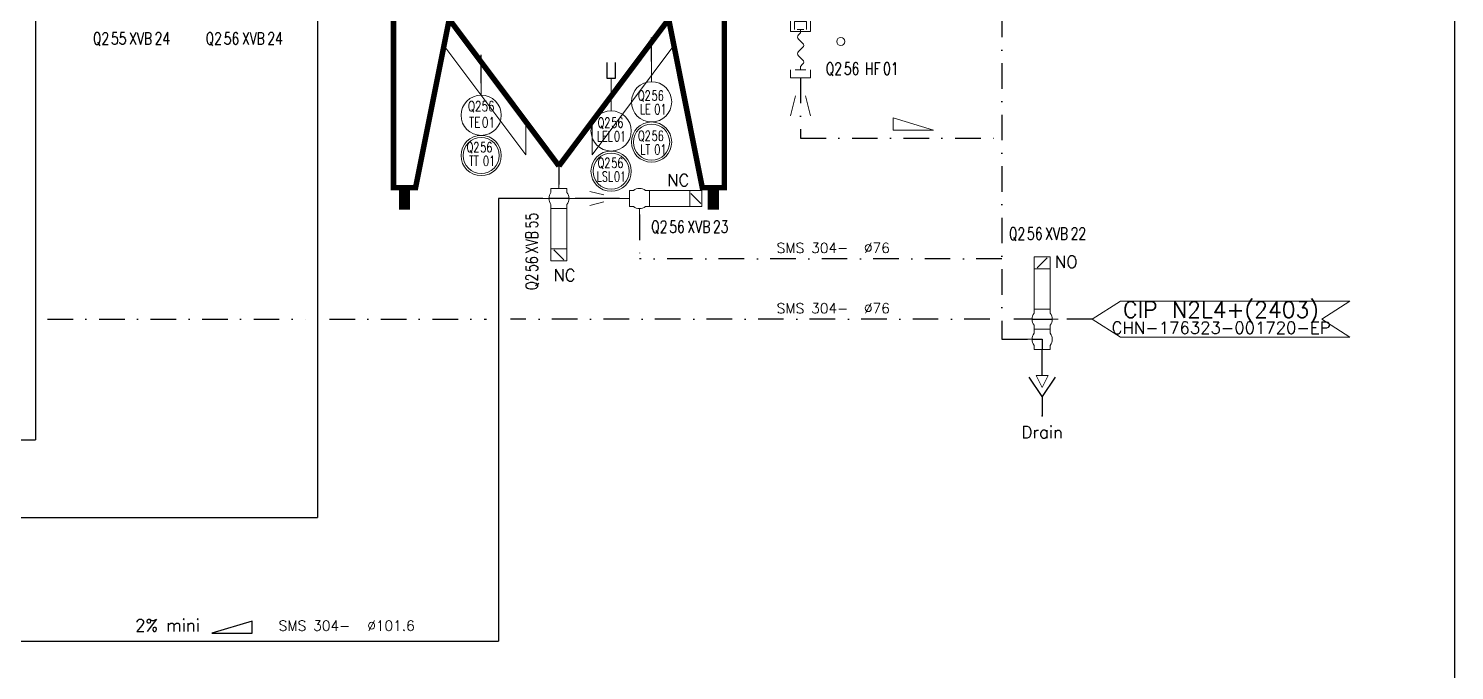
# Model space of a CAD drawing. Header units: inches. Extents: x 14542 to 16164, y 23460 to 24887.
# Drawn here: x 15809.9 to 16164, y 24352.8 to 24512.4 of the extents above; entities that cross this region are included whole.
import ezdxf
from ezdxf.enums import TextEntityAlignment as Align

# ---------------------------------------------------------------- set-up
doc = ezdxf.new("R2010")
doc.units = ezdxf.units.IN
doc.header["$MEASUREMENT"] = 0
doc.linetypes.add('DASHDOT2', pattern=[12.7, 6.35, -3.175, 0, -3.175])
for name, color, linetype, lineweight in [('19 Pipe Process', 30, 'Continuous', 30), ('31 Equipment', 7, 'Continuous', 9), ('33 Instruments Labels', 7, 'Continuous', 9)]:
    doc.layers.add(name, color=color, linetype=linetype, lineweight=lineweight)
for name, color, linetype in [('CUVERIE', 7, 'Continuous'), ('MATERIEL-DIVERS', 7, 'Continuous'), ('POMPES-PROCESS', 7, 'Continuous'), ('REPERES', 7, 'Continuous'), ('techn-data', 7, 'Continuous'), ('TEXTES', 7, 'Continuous'), ('TUYAUTERIE-EGOUT', 32, 'Continuous'), ('TUYAUTERIE-GAZ', 3, 'Continuous'), ('TUYAUTERIE-NEP', 4, 'DASHDOT2'), ('TXT_FR', 7, 'Continuous'), ('VANNES', 7, 'Continuous')]:
    doc.layers.add(name, color=color, linetype=linetype)
doc.layers.get('33 Instruments Labels').off()
doc.layers.get('REPERES').off()
doc.styles.add('ROMANS', font='ROMANS.SHX')
doc.styles.add('USER1', font='TXT.SHX', dxfattribs={"bigfont": 'gbcbig.shx'})

# ---------------------------------------------------------------- blocks, each defined once
blk = doc.blocks.new('EGOUT')
at = {"color": 7}
for p, q in [((-3.2, 9.61), (0, 4.81)), ((0, 4.81), (3.2, 9.61)), ((0, 4.81), (0, 0))]:
    blk.add_line(p, q, dxfattribs=at)
at = {"color": 7, "extrusion": (0, -1, 0)}
blk.add_point((0, 0), dxfattribs=at)
at = {"layer": 'POMPES-PROCESS', "style": 'ROMANS'}
blk.add_attdef('EGOUT', text='', height=3, dxfattribs=at).set_placement((0, -4), align=Align.MIDDLE)
blk = doc.blocks.new('APV-VLV-SSEAT-SW44-4')
at = {"layer": '31 Equipment', "ltscale": 38}
for p, q in [((1.25, 20.25), (-1.25, 17.75)), ((-2, 7.5), (-2, 6.5)), ((2, 7.5), (2, 6.5)), ((-4, 5), (-2.5, 5)), ((-2.5, 0), (-4, 0)), ((-2, 2.5), (-2, 3.5)), ((-2, 2.5), (2, 2.5)), ((-2, 2.5), (-2, 1.5)), ((2, 2.5), (2, 3.5)), ((2, 2.5), (2, 1.5)), ((-2, -1.5), (-2, -2.5)), ((-2, -2.5), (2, -2.5)), ((0, -2.5), (0, -5)), ((2, -1.5), (2, -2.5))]:
    blk.add_line(p, q, dxfattribs=at)
at = {"layer": '31 Equipment', "lineweight": 30}
for p, q in [((-2.5, 5), (2.5, 5)), ((-2.5, 0), (0, 0)), ((0, 0), (0, -2.5))]:
    blk.add_line(p, q, dxfattribs=at)
at = {"layer": '31 Equipment'}
blk.add_line((2.5, 5), (4, 5), dxfattribs=at)
at = {"layer": '31 Equipment', "ltscale": 38}
for points in [[(-2, 17.5), (2, 17.5), (2, 20.5), (-2, 20.5)], [(-2, 7.5), (2, 7.5), (2, 17.5), (-2, 17.5)]]:
    blk.add_lwpolyline(points, close=True, dxfattribs=at)
for centre, start, end in [((0, 5), 143.1301, 216.8699), ((0, 5), 323.1301, 36.8699), ((0, 0), 143.1301, 216.8699), ((0, 0), 323.1301, 36.8699)]:
    blk.add_arc(centre, 2.5, start, end, dxfattribs=at)
blk = doc.blocks.new('APV-SIGN-ARW-FLOW-1')
at = {"layer": '31 Equipment'}
for p, q in [((-1.5, -1.5), (-1.5, 1.5)), ((-1.5, 1.5), (1.5, 0)), ((1.5, 0), (-1.5, -1.5))]:
    blk.add_line(p, q, dxfattribs=at)
blk = doc.blocks.new('PENTE-G')
at = {"layer": 'MATERIEL-DIVERS'}
blk.add_lwpolyline([(-5, 2), (5, 2), (5, 5), (-5, 2)], dxfattribs=at)
blk = doc.blocks.new('APV-INS-M-L-LE2')
at = {"layer": '31 Equipment', "color": 7}
blk.add_line((5, 0), (13, 0), dxfattribs=at)
at = {"layer": '31 Equipment', "lineweight": 25}
blk.add_lwpolyline([(17, 1), (13, 1), (13, 0), (13, -1), (17, -1)], dxfattribs=at)
at = {"layer": '31 Equipment', "color": 7}
blk.add_circle((0, 0), 5, dxfattribs=at)
blk = doc.blocks.new('APV-INS-F-L-LS')
at = {"layer": '31 Equipment'}
for radius in [5, 4.5]:
    blk.add_circle((0, 0), radius, dxfattribs=at)
blk = doc.blocks.new('APV-INS-M-L-TE')
at = {"layer": '31 Equipment', "color": 7}
blk.add_line((0, -5), (0, -10), dxfattribs=at)
blk.add_circle((0, 0), 5, dxfattribs=at)
blk = doc.blocks.new('APV-INS-F-L-TT')
at = {"layer": '31 Equipment'}
for radius in [5, 4.5]:
    blk.add_circle((0, 0), radius, dxfattribs=at)
blk = doc.blocks.new('APV-FTG-CONX-QUICK-1')
at = {"layer": '31 Equipment'}
for p, q in [((-0.5, 2.5), (2.5, 2.5)), ((-0.5, -2.5), (-0.5, 2.5)), ((0, 1.5), (2, 1.5)), ((0, 0.83), (0, -0.83)), ((2, 1.5), (2, -1.5)), ((2.5, 2.5), (2.5, -2.5)), ((2.5, -2.5), (-0.5, -2.5)), ((0, -0.83), (0, -0.83)), ((2, -1.5), (0, -1.5))]:
    blk.add_line(p, q, dxfattribs=at)
blk = doc.blocks.new('APV-FTG-CONX-HOSE-1')
at = {"layer": '31 Equipment'}
for p, q in [((-4.17, 0), (-5, 0)), ((4.17, 0), (5, 0))]:
    blk.add_line(p, q, dxfattribs=at)
for points in [[(-4.17, 0), (-3.63, 0.5), (-3.42, 0.71), (-3.13, 0.79), (-2.83, 0.71), (-2.58, 0.5), (-1.54, -0.5), (-1.33, -0.71), (-1.04, -0.79), (-0.75, -0.71), (-0.5, -0.5), (0, 0)], [(0, 0), (0.54, 0.5), (0.75, 0.71), (1.04, 0.79), (1.33, 0.71), (1.58, 0.5), (2.62, -0.5), (2.83, -0.71), (3.12, -0.79), (3.42, -0.71), (3.67, -0.5), (4.17, 0)]]:
    blk.add_lwpolyline(points, dxfattribs=at)
blk = doc.blocks.new('APV-FTG-CONX-SCREWED-1')
at = {"layer": '31 Equipment'}
for p, q in [((0, 2.5), (2, 2.5)), ((0, 1.33), (0, -1.33)), ((2, 2.5), (2, -2.5)), ((0, -1.33), (0, -1.33)), ((2, -2.5), (0, -2.5))]:
    blk.add_line(p, q, dxfattribs=at)
blk = doc.blocks.new('APV-FCE-GEN-REDCON-1')
at = {"layer": '31 Equipment', "color": 7}
for p, q in [((-2.5, 2.5), (2.5, 1.25)), ((2.5, 1.25), (2.5, 1.25)), ((2.5, -1.25), (-2.5, -2.5))]:
    blk.add_line(p, q, dxfattribs=at)
blk = doc.blocks.new('APV-SIGN-FLOW-SLOPE-1')
at = {"layer": '31 Equipment'}
blk.add_lwpolyline([(-5, 2), (5, 2), (5, 5), (-5, 2)], dxfattribs=at)
at = {"layer": '31 Equipment', "style": 'ROMANS'}
blk.add_attdef('%', text='', height=2, rotation=16.6992, dxfattribs=at).set_placement((-0.64, 4.87), align=Align.MIDDLE)
blk = doc.blocks.new('APV-INS-POS-GEN-1')
at = {"layer": '31 Equipment', "color": 5}
blk.add_circle((0, 0), 1, dxfattribs=at)
blk = doc.blocks.new('APV-VLV-SSEAT-SW42-3')
at = {"layer": '31 Equipment', "ltscale": 38}
for p, q in [((1.25, 15.25), (-1.25, 12.75)), ((-2, 2.5), (-2, 1.5)), ((2, 2.5), (2, 1.5)), ((-2, -2.5), (-2, -1.5)), ((2, -2.5), (-2, -2.5)), ((-2, -2.5), (2, -2.5)), ((0, -2.5), (0, -5)), ((2, -2.5), (2, -1.5))]:
    blk.add_line(p, q, dxfattribs=at)
at = {"layer": '31 Equipment'}
for p, q in [((-4, 0), (-2.5, 0)), ((2.5, 0), (4, 0))]:
    blk.add_line(p, q, dxfattribs=at)
at = {"layer": '31 Equipment', "lineweight": 30}
blk.add_line((2.5, 0), (-2.5, 0), dxfattribs=at)
at = {"layer": '31 Equipment', "ltscale": 38}
for points in [[(-2, 12.5), (2, 12.5), (2, 15.5), (-2, 15.5)], [(-2, 2.5), (2, 2.5), (2, 12.5), (-2, 12.5)]]:
    blk.add_lwpolyline(points, close=True, dxfattribs=at)
for start, end in [(143.1301, 216.8699), (323.1301, 36.8699)]:
    blk.add_arc((0, 0), 2.5, start, end, dxfattribs=at)
blk = doc.blocks.new('APV-VLV-SSEAT-SW41-3')
at = {"layer": '31 Equipment', "ltscale": 38}
for p, q in [((1.25, 15.25), (-1.25, 12.75)), ((-2, 2.5), (-2, 1.5)), ((2, 2.5), (2, 1.5)), ((2.5, 0), (4, 0)), ((-2, -2.5), (-2, -1.5)), ((2, -2.5), (-2, -2.5)), ((-2, -2.5), (2, -2.5)), ((0, -2.5), (0, -5)), ((2, -2.5), (2, -1.5))]:
    blk.add_line(p, q, dxfattribs=at)
for points in [[(-2, 12.5), (2, 12.5), (2, 15.5), (-2, 15.5)], [(-2, 2.5), (2, 2.5), (2, 12.5), (-2, 12.5)]]:
    blk.add_lwpolyline(points, close=True, dxfattribs=at)
for start, end in [(143.1301, 216.8699), (323.1301, 36.8699)]:
    blk.add_arc((0, 0), 2.5, start, end, dxfattribs=at)
blk = doc.blocks.new('APV-INS-M-L-LE1')
at = {"layer": '31 Equipment', "color": 7}
blk.add_line((0, -5), (0, -10), dxfattribs=at)
blk.add_circle((0, 0), 5, dxfattribs=at)
blk = doc.blocks.new('APV-INS-F-L-LT')
at = {"layer": '31 Equipment'}
for radius in [5, 4.5]:
    blk.add_circle((0, 0), radius, dxfattribs=at)
blk = doc.blocks.new('REPNORM1')
at = {"layer": 'TEXTES', "style": 'ROMANS', "width": 0.75}
for tag, p in [('ZONE', (-9.75, -1.25)), ('SOUSZONE', (-5.25, -1.25)), ('ELEMENT', (-0.75, -1.25)), ('NUM', (5.59, -1.22))]:
    blk.add_attdef(tag, p, '', height=3, dxfattribs=at)
blk = doc.blocks.new('REPINS2')
at = {"layer": 'TEXTES', "style": 'ROMANS', "width": 0.7}
for tag, p in [('ZONE', (-3.35, 0.8)), ('SOUSZONE', (0.05, 0.8)), ('NUM', (0.7, -2.6))]:
    blk.add_attdef(tag, p, '', height=2.5, dxfattribs=at)
blk.add_attdef('ELEMENT', text='', height=2.5, dxfattribs=at).set_placement((-1.56, -2.59), align=Align.CENTER)
blk = doc.blocks.new('REPINS')
at = {"layer": 'TEXTES', "style": 'ROMANS', "width": 0.75}
for tag, p in [('ZONE', (-3.3, 1)), ('SOUSZONE', (0.1, 1)), ('NUM', (0.2, -3))]:
    blk.add_attdef(tag, p, '', height=2.5, dxfattribs=at)
blk.add_attdef('ELEMENT', text='', height=2.5, dxfattribs=at).set_placement((-0.2, -3), align=Align.RIGHT)
blk = doc.blocks.new('REPNORM')
at = {"layer": 'TEXTES', "style": 'ROMANS', "width": 0.75}
for tag, p in [('ZONE', (-9.75, -1.25)), ('SOUSZONE', (-5.25, -1.25)), ('ELEMENT', (0, -1.25)), ('NUM', (4.5, -1.25))]:
    blk.add_attdef(tag, p, '', height=3, dxfattribs=at)
blk = doc.blocks.new('APV-SIGN-ARW-DWG-1')
at = {"layer": '31 Equipment'}
for p, q in [((-32, 4.49), (25, 4.49)), ((-32, 4.49), (-25, 0)), ((25, 4.49), (32, 0)), ((-25, 0), (-32, -4.49)), ((32, 0), (25, -4.49)), ((-32, -4.49), (25, -4.49))]:
    blk.add_line(p, q, dxfattribs=at)
at = {"layer": '31 Equipment', "style": 'ROMANS', "width": 0.8}
for tag, p in [('TEXT1', (0, 0.37)), ('TEXT2', (0, -3.63))]:
    blk.add_attdef(tag, text='', height=3, dxfattribs=at).set_placement(p, align=Align.CENTER)
blk = doc.blocks.new('APV-TNK-INSULAT-13')
at = {"layer": '31 Equipment', "color": 7}
for p, q in [((-24.69, 86.85), (-28.01, 86.85)), ((-28.01, 86.85), (-28.01, 33.18)), ((25.11, 86.85), (28.43, 86.85)), ((28.43, 86.85), (28.43, 33.18)), ((-4.77, 7.11), (-4.77, 2.1)), ((5.19, 7.11), (5.19, 2.1))]:
    blk.add_line(p, q, dxfattribs=at)
at = {"layer": '31 Equipment'}
for p, q in [((-24.69, 28.74), (-24.69, 86.85)), ((25.11, 28.74), (25.11, 86.85)), ((-28.01, 33.18), (-24.69, 28.74)), ((28.43, 33.18), (25.11, 28.74)), ((-17.09, 18.58), (-16.3, 22.54)), ((-16.3, 22.54), (-4.77, 7.11)), ((16.73, 22.54), (5.19, 7.11)), ((17.52, 18.58), (16.73, 22.54)), ((-17.09, 18.58), (-4.77, 2.1)), ((17.52, 18.58), (5.19, 2.1))]:
    blk.add_line(p, q, dxfattribs=at)
blk = doc.blocks.new('APV-TNK-GEN-12')
at = {"layer": '31 Equipment', "color": 7}
for points, const_width in [([(-16.3, 28.54), (-21.37, 3.17), (-24.69, 3.17), (-24.69, 92.85), (0.21, 101.15), (25.11, 92.85), (25.11, 3.17), (21.79, 3.17), (16.73, 28.54)], 0.83), ([(-24.69, 39.75), (0.21, 6.45)], 0.83), ([(25.11, 39.75), (0.21, 6.45)], 0.83), ([(-23.03, 3.17), (-23.03, -0.15)], 1.66), ([(23.45, 3.17), (23.45, -0.15)], 1.66)]:
    blk.add_lwpolyline(points, dxfattribs=dict(at, const_width=const_width))

msp = doc.modelspace()

# ---------------------------------------------------------------- linework, layer by layer
at = {"layer": '19 Pipe Process'}
for p, q in [((15811.59, 24530.14), (15811.59, 24410.14)), ((15881.59, 24530.14), (15881.59, 24390.85)), ((15941.59, 24478.22), (15941.59, 24473.64)), ((15926.59, 24470.14), (15926.59, 24360.14)), ((15937.59, 24470.14), (15926.59, 24470.14)), ((15956.59, 24470.14), (15945.59, 24470.14)), ((15770.48, 24410.14), (15811.59, 24410.14)), ((15770.48, 24390.85), (15881.59, 24390.85)), ((15726.59, 24360.14), (15926.59, 24360.14))]:
    msp.add_line(p, q, dxfattribs=at)
at = {"layer": 'CUVERIE'}
for p, q in [((15964.59, 24504.14), (15964.59, 24510.14)), ((15922.28, 24498.81), (15922.28, 24505.81))]:
    msp.add_line(p, q, dxfattribs=at)
at = {"layer": 'TUYAUTERIE-EGOUT'}
msp.add_line((16061.59, 24426.14), (16061.59, 24432.64), dxfattribs=at)
at = {"layer": 'TUYAUTERIE-GAZ'}
msp.add_lwpolyline([(15925.59, 24720.14), (16164, 24720.14), (16164, 24025.38), (15020.54, 24025.38)], dxfattribs=at)
at = {"layer": 'TUYAUTERIE-NEP'}
for p, q in [((16051.59, 24670.14), (16051.59, 24435.14)), ((16001.59, 24500.14), (16001.59, 24485.14)), ((16001.59, 24485.14), (16051.59, 24485.14)), ((15961.59, 24466.14), (15961.59, 24455.14)), ((16051.59, 24455.14), (15961.59, 24455.14)), ((15814.59, 24440.14), (15878.59, 24440.14)), ((15884.59, 24440.14), (15923.59, 24440.14)), ((16048.59, 24440.14), (15929.59, 24440.14)), ((16059.09, 24440.14), (16054.59, 24440.14)), ((16074.04, 24440.14), (16065.59, 24440.14)), ((16051.59, 24435.14), (16058.59, 24435.14))]:
    msp.add_line(p, q, dxfattribs=at)

# ---------------------------------------------------------------- block references
at = {"layer": '31 Equipment', "xscale": 1.65, "yscale": 1.65, "zscale": 1.1}
for name, p in [('APV-TNK-GEN-12', (15941.24, 24467.58)), ('APV-TNK-INSULAT-13', (15941.24, 24477.48))]:
    msp.add_blockref(name, p, dxfattribs=at)
at = {"layer": '33 Instruments Labels', "xscale": -1}
for name, p in [('APV-INS-POS-GEN-1', (16011.59, 24509.14)), ('APV-INS-F-L-TT', (15922.28, 24480.81))]:
    msp.add_blockref(name, p, dxfattribs=at)
for name, p, rotation in [('APV-INS-M-L-LE2', (15954.55, 24486.92), 270), ('APV-INS-M-L-TE', (15922.28, 24490.81), 180), ('APV-INS-F-L-LS', (15954.55, 24476.92), 90)]:
    msp.add_blockref(name, p, dxfattribs=dict(at, rotation=rotation))
at = {"layer": '33 Instruments Labels', "rotation": 180}
msp.add_blockref('APV-INS-M-L-LE1', (15964.59, 24494.14), dxfattribs=at)
at = {"layer": '33 Instruments Labels'}
msp.add_blockref('APV-INS-F-L-LT', (15964.59, 24484.14), dxfattribs=at)
at = {"layer": 'MATERIEL-DIVERS', "xscale": -1}
for name, p, rotation in [('APV-FTG-CONX-QUICK-1', (16001.59, 24512.14), 270), ('APV-FTG-CONX-HOSE-1', (16001.59, 24507.14), 270), ('APV-FTG-CONX-SCREWED-1', (16001.59, 24502.14), 90), ('APV-FCE-GEN-REDCON-1', (16001.59, 24493.14), 270), ('APV-SIGN-ARW-FLOW-1', (16061.59, 24424.64), 90)]:
    msp.add_blockref(name, p, dxfattribs=dict(at, rotation=rotation))
msp.add_blockref('APV-SIGN-FLOW-SLOPE-1', (16029.59, 24485.14), dxfattribs=at)
at = {"layer": 'MATERIEL-DIVERS', "xscale": 0.7, "yscale": 0.7, "zscale": 0.7}
msp.add_blockref('APV-FCE-GEN-REDCON-1', (15950.98, 24470.14), dxfattribs=at)
at = {"layer": 'MATERIEL-DIVERS'}
ref = msp.add_blockref('APV-SIGN-ARW-DWG-1', (16106.04, 24440.14), dxfattribs=dict(at, xscale=-1))
ref.add_attrib('TEXT1', 'CIP N2L4+(2403)', dxfattribs={"layer": '31 Equipment', "height": 4, "style": 'USER1'}).set_placement((16106.04, 24440.51), align=Align.CENTER)
ref.add_attrib('TEXT2', 'CHN-176323-001720-EP', dxfattribs={"layer": '31 Equipment', "height": 3, "style": 'USER1'}).set_placement((16106.04, 24436.51), align=Align.CENTER)
ref = msp.add_blockref('EGOUT', (16061.59, 24416.14), dxfattribs=dict(at, xscale=-1))
ref.add_attrib('EGOUT', 'Drain', dxfattribs={"layer": 'POMPES-PROCESS', "height": 3, "style": 'ROMANS'}).set_placement((16061.59, 24412.14), align=Align.MIDDLE)
msp.add_blockref('PENTE-G', (15860.37, 24360.14), dxfattribs=at)
at = {"layer": 'REPERES'}
for name, p, values in [('REPNORM1', (15835.59, 24509.64), {'ZONE': 'Q2', 'SOUSZONE': '55', 'ELEMENT': 'XVB', 'NUM': '24'}), ('REPNORM1', (15863.59, 24509.64), {'ZONE': 'Q2', 'SOUSZONE': '56', 'ELEMENT': 'XVB', 'NUM': '24'}), ('REPNORM', (16017.59, 24502.14), {'ZONE': 'Q2', 'SOUSZONE': '56', 'ELEMENT': 'HF', 'NUM': '01'}), ('REPINS2', (15964.59, 24493.64), {'ZONE': 'Q2', 'SOUSZONE': '56', 'NUM': '01', 'ELEMENT': 'LE'}), ('REPINS', (15922.28, 24490.81), {'ZONE': 'Q2', 'SOUSZONE': '56', 'ELEMENT': 'TE', 'NUM': '01'}), ('REPINS2', (15954.55, 24486.92), {'ZONE': 'Q2', 'SOUSZONE': '56', 'NUM': '01', 'ELEMENT': 'LEL'}), ('REPINS2', (15964.59, 24483.64), {'ZONE': 'Q2', 'SOUSZONE': '56', 'NUM': '01', 'ELEMENT': 'LT'}), ('REPINS2', (15922.03, 24480.81), {'ZONE': 'Q2', 'SOUSZONE': '56', 'NUM': '01', 'ELEMENT': 'TT'}), ('REPINS2', (15954.55, 24476.92), {'ZONE': 'Q2', 'SOUSZONE': '56', 'NUM': '01', 'ELEMENT': 'LSL'}), ('REPNORM1', (15974.24, 24462.85), {'ZONE': 'Q2', 'SOUSZONE': '56', 'ELEMENT': 'XVB', 'NUM': '23'}), ('REPNORM1', (16063.09, 24461.14), {'ZONE': 'Q2', 'SOUSZONE': '56', 'ELEMENT': 'XVB', 'NUM': '22'})]:
    msp.add_blockref(name, p, dxfattribs=at).add_auto_attribs(values)
ref = msp.add_blockref('REPNORM1', (15934.59, 24457.14), dxfattribs=dict(at, xscale=-1, rotation=270))
ref.add_attrib('ZONE', 'Q2', (15936.34, 24447.39), dxfattribs={"layer": 'TEXTES', "height": 3, "rotation": 90, "style": 'ROMANS', "width": 0.75})
ref.add_attrib('SOUSZONE', '56', (15936.34, 24451.89), dxfattribs={"layer": 'TEXTES', "height": 3, "rotation": 90, "style": 'ROMANS', "width": 0.75})
ref.add_attrib('ELEMENT', 'XVB', (15936.34, 24456.39), dxfattribs={"layer": 'TEXTES', "height": 3, "rotation": 90, "style": 'ROMANS', "width": 0.75})
ref.add_attrib('NUM', '55', (15936.36, 24462.73), dxfattribs={"layer": 'TEXTES', "height": 3, "rotation": 90, "style": 'ROMANS', "width": 0.75})
at = {"layer": 'VANNES', "xscale": -1, "rotation": 180}
msp.add_blockref('APV-VLV-SSEAT-SW42-3', (15941.59, 24470.14), dxfattribs=at)
at = {"layer": 'VANNES', "rotation": 270}
msp.add_blockref('APV-VLV-SSEAT-SW41-3', (15961.59, 24470.14), dxfattribs=at)
at = {"layer": 'VANNES'}
msp.add_blockref('APV-VLV-SSEAT-SW44-4', (16061.59, 24435.14), dxfattribs=at)

# ---------------------------------------------------------------- texts
at = {"layer": 'techn-data', "style": 'ROMANS'}
for s, p in [('SMS 304-', (16004.56, 24457.85)), ('%%C76', (16020.56, 24457.85)), ('SMS 304-', (16004.56, 24442.85)), ('%%C76', (16020.56, 24442.85)), ('SMS 304-', (15880.88, 24363.98)), ('%%C101.6', (15899.88, 24363.98))]:
    msp.add_text(s, height=2.5, dxfattribs=at).set_placement(p, align=Align.MIDDLE_CENTER)
at = {"layer": 'TEXTES', "style": 'ROMANS'}
for s, p in [('NC', (15968.44, 24473.21)), ('NO', (16064.74, 24452.89)), ('NC', (15940.2, 24449.57))]:
    msp.add_text(s, height=3, dxfattribs=at).set_placement(p)
at = {"layer": 'TXT_FR', "style": 'ROMANS'}
msp.add_text('2% mini', height=3, dxfattribs=at).set_placement((15844.37, 24364.14), align=Align.MIDDLE)

doc.saveas('drawing.dxf')
